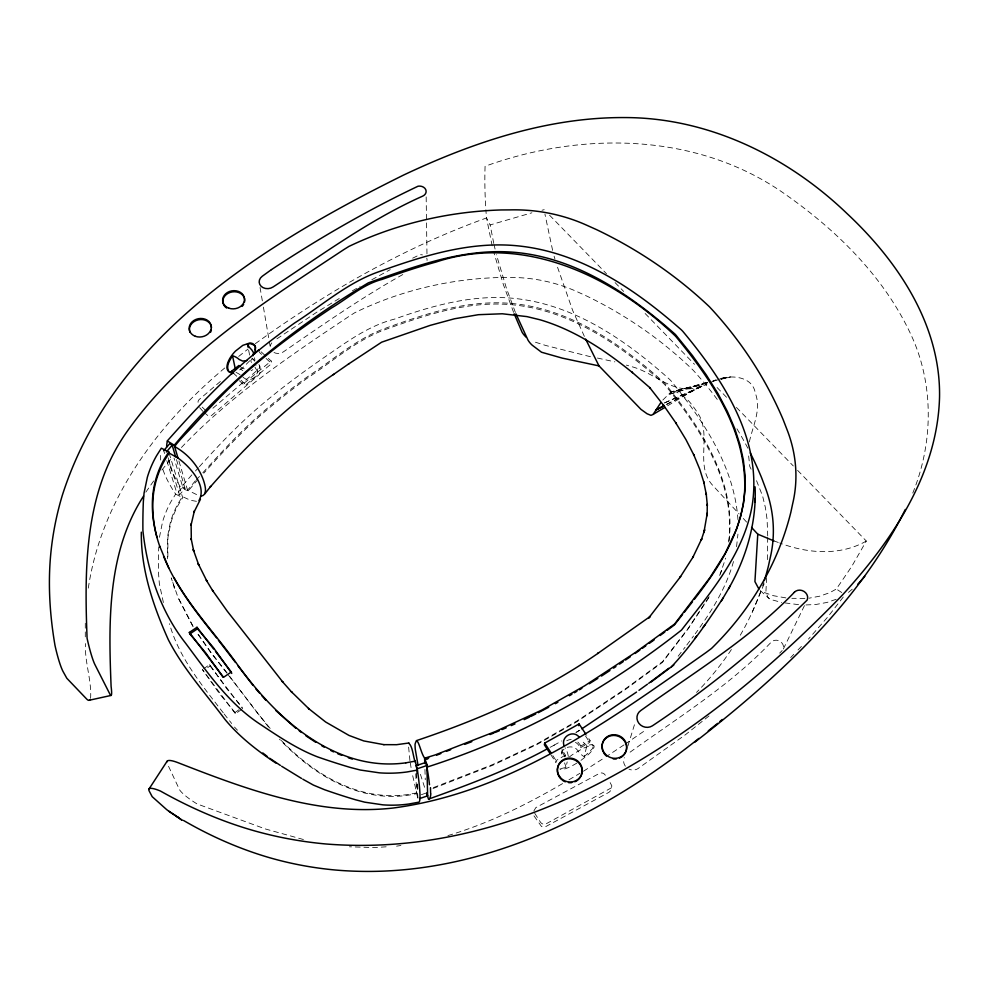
<?xml version="1.0" encoding="UTF-8"?>
<svg xmlns="http://www.w3.org/2000/svg" width="989" height="989" viewBox="0 0 989 989"><rect width="100%" height="100%" fill="white"/><g stroke="black" fill="none" stroke-linecap="round" stroke-linejoin="round"><path stroke-width="0.74" stroke-dasharray="4.95 3.71" d="M240.995 380.209L244.184 383.163L244.74 385.71L271.654 363.581L271.171 360.997L266.709 356.918M767.687 537.386L767.39 562.828M767.711 535.976L767.105 519.522L765.412 507.703L762.63 496.119L755.262 477.477M85.289 623.255L85.289 637.818M562.135 749.192L561.604 757.376M766.611 577.65L765.943 591.509L767.687 596.862A29.942 14.909 -38 0 0 770.654 599.495L781.681 602.425M736.558 546.682L737.942 534.134M90.592 698.358C91.816 680.172 84.522 661.975 85.437 643.567M728.646 541.997C736.1 482.607 700.385 428.719 664.769 384.721L664.015 383.93C619.139 343.492 564.806 306.256 502.35 304.142C461.702 302.721 422.6 316.072 384.906 329.708C355.953 340.228 332.428 361.739 306.85 378.478C291.372 389.864 276.24 401.732 261.764 414.366C240.908 432.416 222.216 452.739 203.771 473.199M729.004 540.971C736.471 481.519 700.707 427.582 665.041 383.547L664.287 382.755C619.349 342.268 564.954 305.02 502.424 302.894C461.727 301.472 422.587 314.836 384.832 328.484C355.855 339.004 332.292 360.54 306.689 377.291C291.186 388.689 276.042 400.557 261.541 413.217C240.265 431.587 221.301 452.356 202.473 473.175M159.452 537.299L162.505 522.056A111.151 98.665 -11.5 0 1 171.122 501.411L175.659 494.104A174.151 59.377 32.8 0 1 162.653 468.687M749.365 441.947C752.703 425.876 761.678 409.656 755.262 393.004C752.839 377.019 732.911 374.744 720.252 378.639M564.991 756.857L565.337 755.151L563.965 752.74A9.136 8.678 17.3 0 1 562.951 750.651M560.676 768.651L566.005 767.439L567.167 761.95M575.425 742.38A9.111 8.654 17.4 0 1 578.886 745.496L580.555 747.721L580.951 746.003L590.136 740.625L586.724 735.495M533.986 815.851L541.552 826.569L545.705 826.619L609.051 792.263L610.485 790.879L611.857 785.921L609.669 781.718M561.332 753.21C563.186 746.324 573.793 744.532 577.761 750.515A21.956 21.152 -72.8 0 0 582.212 755.386L584.215 756.721L586.885 745.57L592.139 744.457L593.919 745.743M533.875 810.955L535.84 807.605L599.371 773.41A4.302 4.092 23.5 0 1 605.07 774.869L606.603 777.156M627.891 746.027L635.47 721.401M733.492 561.505C726.161 588.059 711.412 611.734 695.242 633.751M719.658 575.499L725.703 558.155M912.773 493.054C932.442 444.778 934.012 389.27 913.762 340.908C887.158 279.566 837.918 230.907 783.721 193.201C696.788 132.563 582.15 131.08 485.08 166.288A369.021 104.809 71 0 0 485.784 208.222M721.34 571.506L721.698 570.505L720.017 574.498M752.172 612.29L764.534 582.941M565.337 755.151L556.078 760.578L555.756 762.272L558.389 760.726M580.555 747.721L589.716 742.356L590.136 740.625M804.453 605.614L783.028 649.662A7.084 6.33 25.4 0 0 780.123 641.391A7.084 6.33 25.4 0 0 771.148 642.22C729.486 686.106 677.144 718.088 628.411 753.383M797.604 470.368L866.315 541.057L851.677 566.536L836.348 589.024L829.907 592.596L819.893 596.144L809.163 598.172M709.125 596.726L688.393 628.064L662.63 661.554L625.283 688.888L577.082 720.882L536.879 743.864L492.534 764.596L432.774 787.837M708.779 597.702L688.06 629.016L662.333 662.469L625.048 689.778L576.896 721.723L536.743 744.68L492.473 765.387L432.786 788.616M252.405 358.265L250.699 360.787L251.589 362.778A19.619 17.74 -54.3 0 0 252.146 363.754M145.84 492.151L153.666 480.938M169.131 453.098L182.705 497.69L178.638 504.303A102.646 91.112 -11.5 0 0 170.714 523.391L167.92 537.522L167.846 558.464M686.799 645.001L693.549 636.001M678.157 656.202L685.068 647.239M843.283 597.047L827.768 616.975L808.446 639.092M161.875 470.01L172.482 457.054M176.462 459.588L185.042 488.356L179.541 494.896L177.006 493.622L182.681 486.885L174.027 458.08M191.829 474.881L181.308 487.083L187.885 491.261L197.751 479.702M249.71 360.787L243.071 367.5A18.457 8.604 -46.9 0 1 237.039 371.209M662.84 400.038L670.863 392.077L707.864 382.52M199.395 466.697C220.188 443.48 241.848 420.955 265.967 401.138C286.958 383.695 309.087 367.661 331.661 352.319C351.355 338.597 371.234 325.01 394.784 319.027C433.825 305.045 475.301 293.745 517.123 298.715C576.006 305.638 626.692 340.921 669.751 379.516L671.024 380.839C703.513 420.782 734.394 466.759 737.955 519.645M195.451 470.987L198.406 467.772M181.444 447.485C230.746 395.662 290.506 355.323 349.772 315.887L354.569 312.833A330.437 299.395 5.5 0 1 497.714 277.575L506.009 277.501A141.65 122.055 4.3 0 1 577.502 291.866L587.379 296.366A420.857 386.39 -5.7 0 1 693.202 370.257A418.866 381.939 -6.5 0 1 717.421 399.655M195.402 480.778L187.564 490.161L199.172 495.835M196.415 479.69L199.494 476.426M790.656 657.574L793.796 654.31M797.987 649.971L802.166 645.619M779.666 653.123L782.188 650.527M611.4 787.837L546.274 823.738A4.352 4.216 20.8 0 1 540.513 822.242L534.493 812.909M244.184 383.163L271.171 360.997M212.907 408.234L258.648 369.058A3.857 3.251 -7.8 0 0 258.883 364.595M220.374 381.482L199.259 399.445A3.919 3.313 -10.8 0 0 198.937 404.019M848.451 592.386L853.124 588.48M224.738 367.995C166.82 416.604 117.308 478.837 96.069 552.394A331.748 304.896 -2.9 0 0 87.836 591.298M238.683 356.436L248.103 348.969M584.215 756.721L592.609 748.512L593.462 745.063M708.989 715.974L685.6 734.592L637.893 768.663A9.124 8.592 24.9 0 1 628.979 769.158M276.895 338.844L316.505 312.376L340.636 297.652M255.323 343.665C326.494 292.175 403.673 247.745 486.526 217.963L486.205 214.39A369.021 104.809 71 0 1 485.883 209.767M581 760.343L587.985 754.891A20.633 4.586 -35.7 0 0 590.285 745.521L582.904 748.389L573.855 753.705A20.633 4.76 -33.7 0 0 569.479 756.857M241.477 709.558L235.431 713.786L235.011 712.513L241.081 708.285M623.948 744.927L606.306 756.573M625.196 744.062L646.423 729.511M203.623 668.737L209.656 664.608L226.852 688.876L242.293 707.432M207.702 667.612L210.113 665.968L209.656 664.608M583.461 771.235L605.033 757.389M576.847 763.063L575.45 763.928A20.633 4.76 -33.7 0 1 559.823 768.985M576.636 731.959L579.257 730.389M575.858 732.639L579.814 730.253M667.624 405.762L699.285 386.897L706.9 384.214L664.039 403.129M562.568 783.585C526.296 804.836 488.232 823.602 447.844 835.606M568.959 779.802L580.048 773.25M352.307 290.865L360.095 286.34M553.939 745.249L561.826 740.885M402.795 274.534C361.455 297.751 322.414 324.911 283.423 351.837A8.11 6.824 -6.5 0 1 273.632 352.307M371.839 279.726L390.235 269.638M550.107 747.325L555.62 744.433M666.722 404.254L699.285 386.897C673.361 395.823 654.458 372.111 630.834 366.449L626.346 365.102M666.673 404.476L703.142 385.685L664.089 403.079M412.685 258.166L419.497 254.853A6.243 5.143 0.1 0 1 422.451 254.902M866.315 541.057C839.97 556.189 807.185 553.506 779.703 542.986M710.473 382.57L714.503 380.691M836.175 599.285L827.051 602.437L815.888 604.489L804.069 605.045M421.388 794.661L426.618 792.894M492.188 245.828L486.526 217.963L490.136 224.936L531.884 212.796M707.024 382.694L667.983 394.685L707.481 382.916M712.809 380.913L715.702 380.023M713.329 381.173L719.188 379.43M720.647 378.997L726.495 377.254L717.717 379.591M707.469 382.323L670.863 392.077L706.492 383.003M713.316 380.765L716.246 379.986M542.009 210.237L544.197 209.68M415.763 773.769L416.678 793.673L407.888 795.292A106.355 99.815 -7.7 0 1 383.794 796.083C342.812 792.918 306.973 768.206 279.43 739.129M396.589 846.151L400.916 845.496M386.143 846.819L374.213 847.585L349.451 846.794M804.91 598.382L791.843 598.32M196.452 501.324L190.494 500.286L182.384 496.602L178.304 503.228A102.782 91.211 -11.4 0 0 170.368 522.328L167.561 536.483L167.611 558.81M798.568 604.662L783.115 602.672M785.884 597.9L773.485 595.712L761.839 591.669A29.88 14.687 -38.1 0 1 760.974 591.15M597.43 358.043L614.886 361.875M590.47 356.72L545.607 345.445L531.946 341.106M303.425 839.525L265.472 828.992L196.984 803.884A23.452 4.451 31.5 0 1 179.318 789.284L167.883 764.893M673.546 391.063L675.981 391.718A44.901 18.704 54.6 0 1 688.579 400.805L688.839 401.064A44.789 18.618 54.8 0 1 699.853 416.616C710.621 438.535 695.007 467.043 713.205 485.908L739.117 513.971M773.954 540.934L778.269 542.466M175.659 494.104L182.705 497.69M236.025 372.346L238.052 373.459A20.139 13.537 15.2 0 1 240.067 374.695M182.681 486.885L185.042 488.356M841.763 592.547L836.348 589.024M242.738 376.821C250.328 384.585 261.726 374.448 255.928 365.448M586.885 745.57L584.919 743.852A22.253 17.134 39.9 0 1 581.223 739.747M240.389 368.749L241.229 369.478A8.233 6.935 -8.1 0 0 242.849 370.603M760.182 590.532L768.972 598.345M261.121 351.812L265.584 355.892M259.353 352.331L261.591 354.371M266.066 358.463L271.654 363.581M233.565 373.323L236.754 376.277M239.425 380.777L244.74 385.71M252.343 358.525L254.519 360.54M202.213 407.134L205.477 410.262M202.893 411.325L199.308 407.196M203.969 412.351L208.555 416.184L211.621 415.442L259.378 374.448L260.602 370.751L259.724 366.004M235.011 712.513L219.62 693.882L202.411 669.565L235.431 713.786M549.575 215.206L606.48 273.743M615.071 282.582L623.663 291.421M645.137 313.513L694.525 364.323M717.074 387.515L726.73 397.467M736.397 407.406L793.302 465.943M281.333 740.501C308.556 768.601 343.739 792.251 383.72 795.317A106.503 99.926 -7.6 0 0 407.839 794.526L416.641 792.906L412.092 773.077M234.492 727.063L237.447 730.191M743.271 518.459L748.45 524.071M252.034 358.191L253.555 359.761A8.233 6.935 -8.1 0 1 254.754 361.22M580.889 745.929L579.282 743.765A9.136 8.678 17.3 0 0 577.749 741.997M270.17 728.423L255.842 711.029L228.063 674.177M268.489 727.076L227.717 674.251M254.964 367.154L256.88 370.516M224.157 713.984L231.673 723.491M227.161 673.002L210.842 652.196L196.304 631.464M226.778 673.027L211.152 653.123L196.626 632.404M210.113 665.968L242.688 708.717M223.254 712.797C202.09 685.303 178.898 657.858 169.49 623.7M585.451 735.927L589.716 742.356M552.826 755.584L556.078 760.578M550.873 754.768L555.756 762.272M193.164 626.47L177.872 597.059M192.756 626.198L178.218 598.048L171.221 577.836M564.954 756.77L563.619 754.446A9.111 8.654 17.4 0 1 562.197 750.119M751.121 469.206L749.81 466.585L748.562 455.249M584.363 336.384L572.643 310.373L556.56 264.446M515.393 312.45L506.306 287.898L496.429 254.692M513.612 312.376L503.29 284.325L493.647 251.663M174.126 587.256L174.484 588.245L171.567 578.849M424.565 787.281L420.226 773.695M170.157 465.127L167.747 457.301M163.717 450.663L164.594 453.531M166.82 460.689L177.006 493.622M168.118 457.722L179.541 494.896M554.1 256.2L554.916 258.945M178.922 461.01L187.885 491.261M552.616 250.365L544.939 214.131M417.964 798.024L416.913 783.869M416.678 793.673L417.741 797.925M566.005 767.439L565.411 765.263A22.191 17.641 39.8 0 0 564.496 762.865M493.783 243.442L490.136 224.936M494.104 244.839L495.069 249.055M163.395 602.524L159.353 583.745L158.524 573.348A645.409 565.584 22.4 0 1 158.759 546.83M248.659 350.217L250.118 357.771M254.482 357.783L254.964 360.379M411.065 767.575L410.262 762.779M260.045 287.465L262.382 301.089M263.42 307.146L270.417 347.992A8.11 6.824 -6.5 0 1 271.802 342.899M568.341 756.461L567.81 753.89A22.475 21.387 -75.1 0 0 565.003 747.672M409.928 760.64L408.556 746.398M416.443 773.262L416.641 777.811M417.568 783.956L417.828 789.988M424.949 769.405L425.258 779.752M426.172 196.91L427.001 256.238M252.838 369.614A8.233 6.935 -8.1 0 1 251.058 370.714M244.271 368.81A8.258 6.948 -8.1 0 1 240.71 366.956M763.99 581.717A323.811 287.243 0.9 0 1 762.618 585.933M760.665 591.533A323.811 287.243 0.9 0 1 738.771 637.806M731.403 649.513A323.811 287.243 0.9 0 1 696.528 692.411M566.734 740.786A9.136 8.678 17.3 0 1 571.209 739.549M180.258 486.712A174.262 54.988 37.5 0 1 169.366 464.694M160.675 460.009A174.151 59.377 32.8 0 1 160.379 455.422M426.692 258.092A6.243 5.143 0.1 0 1 427.038 260.503M625.369 766.203A9.124 8.592 24.9 0 1 624.331 757.623M736.953 428.806A418.866 381.939 -6.5 0 1 748.166 448.808M730.253 376.957L721.34 379.22L730.253 376.957"/><path stroke-width="1.48" d="M430.598 793.042L430.487 787.652M751.553 527.446L757.772 534.171L754.928 581.619L758.922 589.073M755.077 486.848C756.709 522.551 746.201 558.043 728.51 588.851M253.122 355.681L253.493 352.603L251.626 349.686A20.064 13.104 16.4 0 1 248.276 345.656L247.485 344.184L250.217 343.603L254.668 345.248L255.619 347.448L254.68 353.815M585.871 734.209L579.072 723.948L544.692 743.098L544.358 744.754L550.057 753.507M905.306 509.471C857.883 604.6 777.329 678.058 694.538 742.393M578.639 725.654L579.072 723.948M143.529 496.144C107.171 552.443 108.518 622.069 111.102 686.44A22.648 2.448 77.8 0 1 109.816 693.981L94.944 664.645A30.127 3.387 77.6 0 1 87.081 638.276C84.424 568.7 84.337 493.301 125.615 433.59C180.802 354.359 264.706 301.966 343.851 249.587L348.956 246.409A353.419 315.132 5.4 0 1 501.213 209.952L510.04 209.891A150.958 127.532 4.2 0 1 586.069 224.936L596.577 229.646A450.786 407.888 -4.8 0 1 709.459 306.8A448.487 402.869 -5.6 0 1 783.127 419.583L787.219 430.128A157.251 137.224 11.7 0 1 792.646 503.834L790.891 512.104A345.853 301.472 1.1 0 1 711.474 648.475L706.134 652.468C611.165 719.25 511.412 792.51 393.14 808.025C318.656 816.432 246.718 789.482 178.576 762.902A31.364 6.231 31.6 0 0 166.857 761.938M671.432 666.809C690.99 646.052 707.469 621.933 723.095 598.011M721.302 601.077L730.339 585.723M200.483 499.198L193.992 512.154L194.4 510.893L191.001 525.27L191.124 523.873L191.31 539.821L191.149 538.622L193.745 551.244L193.226 549.501L198.9 565.411L198.134 563.582L206.948 581.248L206.293 580.147L213.092 591.385L212.45 590.309L227.21 611.115L282.978 682.286L282.224 681.421L292.076 692.51L291.347 691.682L309.223 709.101L308.432 708.433L325.653 722.007L349.03 735.445L363.767 740.934L384.004 744.668M408.803 743.271C412.846 746.646 413.019 756.56 415.232 762L415.182 761.134L405.873 762.828M585.649 339.103L599 365.893L640.946 409.347L647.09 413.773L650.972 415.355L653.111 414.416L660.516 403.104M148.956 789.098L167.017 761.357M246.891 360.577L242.713 361.084L239.177 359.464A20.015 18.025 -56.4 0 0 234.492 356.448L232.551 355.867C229.584 360.219 225.739 366.264 228.756 371.481L230.66 372.717M415.182 761.134L417.432 770.06L407.109 771.952A121.696 113.055 -6.6 0 1 379.43 772.842L360.231 770.023L350.427 767.489A617.927 507.295 5 0 1 317.617 756.906C296.341 748.71 277.39 735.692 258.5 723.132C227.952 702.586 207.084 671.914 185.363 642.912C160.267 610.979 147.188 570.604 142.911 530.611A681.149 589.345 21.6 0 1 143.356 501.497L144.06 493.066L147.361 477.217A117.197 102.695 -10.6 0 1 156.546 455.768L161.355 448.178L168.773 451.899L164.446 458.772A108.234 94.833 -10.6 0 0 156.015 478.614C149.388 501.139 152.318 525.406 160.07 547.251M168.773 451.899L169.131 453.098L164.817 459.972A108.085 94.734 -10.6 0 0 156.398 479.789C150.909 498.567 151.972 518.718 157.053 537.46M694.55 638.795L696.528 636.162M703.13 627.335L705.157 624.665M694.29 599.408C718.929 567.686 742.455 531.81 744.655 490.482C746.979 431.699 711.647 379.986 675.87 336.557L675.079 335.741C612.24 275.844 523.132 233.144 435.951 262.06C417.729 266.981 399.877 273.125 382.075 279.393C362.926 284.412 348.029 298.258 331.278 308.123C300.644 328.62 270.702 350.353 243.257 375.016C225.64 390.791 209.495 408.086 193.51 425.468C187.168 432.416 180.282 438.893 174.608 446.435C177.464 448.153 180.258 449.97 182.903 451.998C192.039 459.131 199.296 468.749 203.252 479.677A110.484 32.266 39.9 0 1 203.957 481.816A143.121 41.365 40.2 0 1 204.488 483.683A110.422 32.229 39.9 0 1 205.094 486.365C205.959 489.951 205.786 496.206 200.73 496.008M684.4 612.154L692.535 601.72M682.583 614.478L674.325 625.011L667.204 630.265M204.81 493.845L210.818 486.291L210.163 487.107C247.04 445.025 287.193 405.577 333.812 374.25M198.974 500.607C207.467 485.488 189.542 466.363 177.971 458.006L174.249 445.223C228.644 379.924 295.587 326.333 368.403 282.817C412.549 267.314 457.783 250.069 505.367 251.775C570.777 254.012 627.966 292.435 675.376 334.443L692.448 355.57L706.344 375.004L717.94 393.585L727.348 411.35L734.654 428.336L739.957 444.58L743.382 460.132L745.038 475.029L745.063 489.332L743.555 503.092L740.662 516.369L736.508 529.214L724.974 553.84L710.053 577.489L674.646 623.997L635.371 652.493L584.586 685.871L542.182 709.879L495.378 731.539L435.209 754.916L424.615 758.204L424.776 763.496M163.717 450.663L169.7 443.69L172.173 445.211L175.609 456.72M166.362 451.998L172.173 445.211M857.648 584.412L864.769 576.414M719.967 721.414L722.267 719.485M698.852 738.4C597.035 819.733 468.959 881.595 335.654 870.036A327.594 295.847 -5.3 0 1 269.626 857.723C239.499 848.945 210.583 836.212 183.484 820.437M708.26 730.871L717.655 723.355M231.982 373.879L231.438 371.357L238.905 365.485L239.87 366.214M253.604 353.926L258.883 349.772L259.353 350.86M648.697 683.3L668.799 668.28M651.022 682.064L673.806 665.016M660.071 635.531L664.831 632.02M636.545 692.065L581.866 728.806M638.981 690.31L647.486 684.178M635.099 653.482L639.858 650.082M642.244 648.388L645.805 645.854M649.377 643.307L654.137 639.92M333.07 374.757L349.166 363.581M215.478 651.392L231.265 672.013L223.576 677.317L189.332 632.441L196.996 627.286L213.624 648.982M619.547 664.126L623.144 661.666M625.53 660.034L630.314 656.758M223.106 677.28L205.724 652.888L189.851 633.937L197.503 628.781L196.996 627.286M348.412 364.1L381.63 342.194L430.203 325.369L454.544 318.767L478.441 314.687L502.288 313.773L527.001 316.616L539.932 319.756C574.436 329.906 604.885 350.155 632.527 372.668L631.86 372.074L650.453 388.22L649.662 387.527L663.891 405.75L663.223 404.785L676.402 423.725L675.71 422.736L685.97 439.648L694.117 455.558L693.586 454.359L699.742 469.231L704.094 483.151L703.698 481.791L706.393 494.797L706.158 493.375L707.37 505.577L707.271 504.143L707.16 515.689L707.296 512.957L703.921 532.428L704.687 529.758L701.176 540.278L701.77 538.708L692.757 557.573L693.425 556.448L679.888 577.588L680.655 576.5L648.636 618.1L650.366 616.332L597.715 653.494L598.568 652.925C542.887 691.731 480.407 719.188 416.32 740.662M601.485 676.068L609.929 670.517M613.539 668.144L615.949 666.561M589.271 683.758L597.826 678.392M653.111 414.416L664.979 407.332M569.429 695.737L571.914 694.253M574.411 692.77L576.908 691.274M579.393 689.79L581.891 688.307M555.336 703.698L557.895 702.252M546.262 749.402C508.754 769.726 468.625 784.722 428.571 799.1L427.038 794.995M664.015 405.7L655.88 410.039L663.978 405.861M548.685 707.246L538.263 712.698M530.722 716.493L535.754 713.959M524.17 719.633L529.474 717.124M511.226 725.58L515.022 723.899M495.304 732.429L499.383 730.71M502.103 729.561L506.183 727.842M490.062 734.543L493.993 732.96M436.619 755.225L440.847 753.544M446.472 751.319L450.663 749.711M464.694 744.371L471.802 741.676M419.571 798.58L427.656 795.848L426.865 765.548L425.764 762.457L416.109 765.684L416.641 767.81M428.484 799.124L428.571 799.1A178.008 15.601 72.6 0 0 430.808 793.673M426.865 765.548L416.913 768.873L417.098 773.398M428.732 757.797C422.043 766.772 418.409 730.414 415.059 744.321A123.588 11.114 71.9 0 0 415.071 745.681A162.394 14.637 71.7 0 0 415.12 747.041A123.526 11.102 71.9 0 0 415.281 749.328L418.05 765.35M89.356 700.224L111.188 695.415M409.013 742.986L396.589 744.692L383.781 744.655M599 365.893L562.284 358.129L541.527 352.232L532.255 345.223A27.828 24.886 -52.8 0 1 528.039 340.179L515.937 313.822M348.338 757.772L352.307 759.107M773.954 540.934L757.772 534.171M337.632 753.667L341.675 755.336M330.833 750.54L333.577 751.887M169.131 453.098L177.971 458.006M302.819 779.184L313.414 785.093L324.503 789.704A588.146 490.878 5 0 0 355.508 799.767L364.768 802.178L382.916 804.848A115.169 108.085 -7.7 0 0 409.05 803.983L418.804 802.178A178.008 10.075 77.3 0 0 417.432 770.06M301.571 778.467L281.63 766.24M321.722 745.743L324.157 747.14M174.249 445.223L167.289 440.933C189.418 415.961 212.178 391.347 236.878 368.86C255.174 352.48 274.583 337.397 294.499 323.057C322.13 305.391 347.609 282.582 378.849 271.728C424.207 255.483 472.062 240.376 520.869 246.187C582.546 253.382 635.902 289.814 681.384 329.881L682.731 331.253C722.798 379.232 762.309 439.252 752.27 504.835C744.111 553.605 710.794 592.226 681.495 630.08C605.491 689.902 519.967 737.312 427.78 766.846L424.615 758.204M176.982 816.593L179.071 817.891M305.836 735.767L315.664 742.257M269.762 758.316L280.382 765.424M275.943 763.112C257.35 750.738 239.375 736.842 225.072 719.547C205.601 693.425 183.311 668.898 168.353 639.772C153.221 606.01 140.846 569.565 141.328 532.156M168.958 811.289L182.174 820.277L175.189 815.319A23.612 1.459 29.6 0 1 166.313 809.299L152.17 796.664L149.277 791.175A31.623 5.711 31.6 0 1 160.391 791.015C189.653 807.494 220.584 821.105 252.9 830.401A360.392 320.424 -4.6 0 0 326.135 844C528.213 860.071 707.926 734.098 842.158 595.316C892.251 540.538 937.659 473.533 939.55 396.774C940.626 324.689 897.666 260.836 846.819 213.364C787.355 156.287 708.099 117.53 624.652 117.567C547.362 117.135 472.606 142.478 403.438 175.127C263.222 244.58 112.499 338.077 62.295 495.402A365.324 330.882 -2.3 0 0 50.476 557.079C47.979 586.588 50.019 616.308 55.001 645.458A30.214 3.981 77.6 0 0 63.222 671.815L66.832 678.281L86.735 699.099A22.698 5.242 75 0 0 89.851 699.853M299.222 730.822L301.422 732.466M578.911 736.805C572.854 729.672 560.837 736.83 563.99 745.521M262.827 752.975L267.426 756.61M295.909 728.349L275.869 710.572M231.438 371.357L233.565 373.323M197.503 628.781L213.426 647.647L230.783 671.988M255.755 688.764L259.773 693.338M261.788 695.613L265.806 700.187M253.011 685.365L238.028 665.894M216.554 637.831C196.279 612.525 175.894 586.675 163.593 556.362M218.433 640.279L235.469 662.42M544.692 743.098L551.207 753.086M174.249 578.083C191.124 608.247 214.959 633.603 235.172 661.443C250.019 682.274 266.573 701.98 285.685 719.04C312.067 742.43 344.629 760.986 380.382 763.644A112.387 104.389 -6.6 0 0 405.873 762.828M168.81 568.094L159.686 546.151M514.169 313.785L522.118 332.279A27.766 24.91 -53.2 0 0 526.346 337.336M189.332 632.441L189.851 633.937M426.618 792.894L427.656 795.848M231.265 672.013L231.71 673.435M232.551 355.867L235.394 369.354M247.485 344.184L248.078 347.201M755.114 498.308L755.139 502.227M255.125 349.921A18.457 8.79 -44.6 0 0 249.611 343.047L242.8 345.359L235.506 351.058A18.457 8.604 -46.9 0 0 230.041 372.148M561.628 779.604A12.474 11.905 19 0 1 561.542 761.518A12.474 11.905 19 0 1 580.135 764.559A12.474 11.905 19 0 1 574.869 781.767M571.766 782.596A12.474 11.905 19 0 1 568.514 782.62M565.349 781.829A12.474 11.905 19 0 1 562.481 780.272M426.135 762.766A178.008 15.107 72.9 0 1 429.473 784.722M166.647 446.979A174.249 54.58 37.8 0 1 167.388 441.007M211.362 330.029A11.114 9.222 -9.2 0 1 210.447 332.366M190.012 332.292A11.114 9.222 -9.2 0 1 198.307 319.843A11.114 9.222 -9.2 0 1 211.535 327.606M226.629 308.036A10.978 9.062 -7.5 0 1 230.14 292.423A10.978 9.062 -7.5 0 1 244.555 302.053M243.665 304.352A10.978 9.062 -7.5 0 1 242.107 306.405M603.117 751.764A12.412 11.695 21.9 0 1 609.051 736.348A12.412 11.695 21.9 0 1 625.419 742.652A12.412 11.695 21.9 0 1 619.522 758.093M616.456 758.909A12.412 11.695 21.9 0 1 613.229 758.922M606.368 755.955A12.412 11.695 21.9 0 1 603.611 752.691M750.255 452.9A418.866 381.939 -6.5 0 1 761.715 478.021L765.486 488.072A147.2 130.709 12.3 0 1 770.11 558.266L768.404 566.141A323.811 287.243 0.9 0 1 764.435 580.308M794.377 592.263C749.489 639.092 693.153 673.014 640.724 710.584A9.791 9.111 22.4 0 0 638.857 723.28A9.791 9.111 22.4 0 0 652.295 725.889C707.728 689.036 759.601 646.707 807.135 600.113A7.578 6.676 23.9 0 0 803.97 591.397A7.578 6.676 23.9 0 0 794.377 592.263M271.443 269.626L262.283 276.228A8.641 7.121 -6 0 0 261.071 286.229A8.641 7.121 -6 0 0 273.1 286.958C321.882 255.162 369.206 219.917 422.637 196.156A6.639 5.353 0.3 0 0 425.727 189.591A6.639 5.353 0.3 0 0 418.075 186.204C367.216 210.323 318.409 238.646 271.443 269.626M603.327 751.133A12.424 11.707 21.9 0 0 624.615 753.63A12.424 11.707 21.9 0 0 615.479 734.802A12.424 11.707 21.9 0 0 603.327 751.133M228.855 308.172A10.99 9.074 -7.5 0 0 244.493 298.604A10.99 9.074 -7.5 0 0 227.359 292.534A10.99 9.074 -7.5 0 0 228.855 308.172M195.377 336.309A11.126 9.222 -9.2 0 0 211.3 326.543A11.126 9.222 -9.2 0 0 194.042 320.374A11.126 9.222 -9.2 0 0 195.377 336.309M560.293 777.441A12.486 11.917 19 0 0 581.507 774.548A12.486 11.917 19 0 0 567.773 758.217A12.486 11.917 19 0 0 560.293 777.441"/></g></svg>
